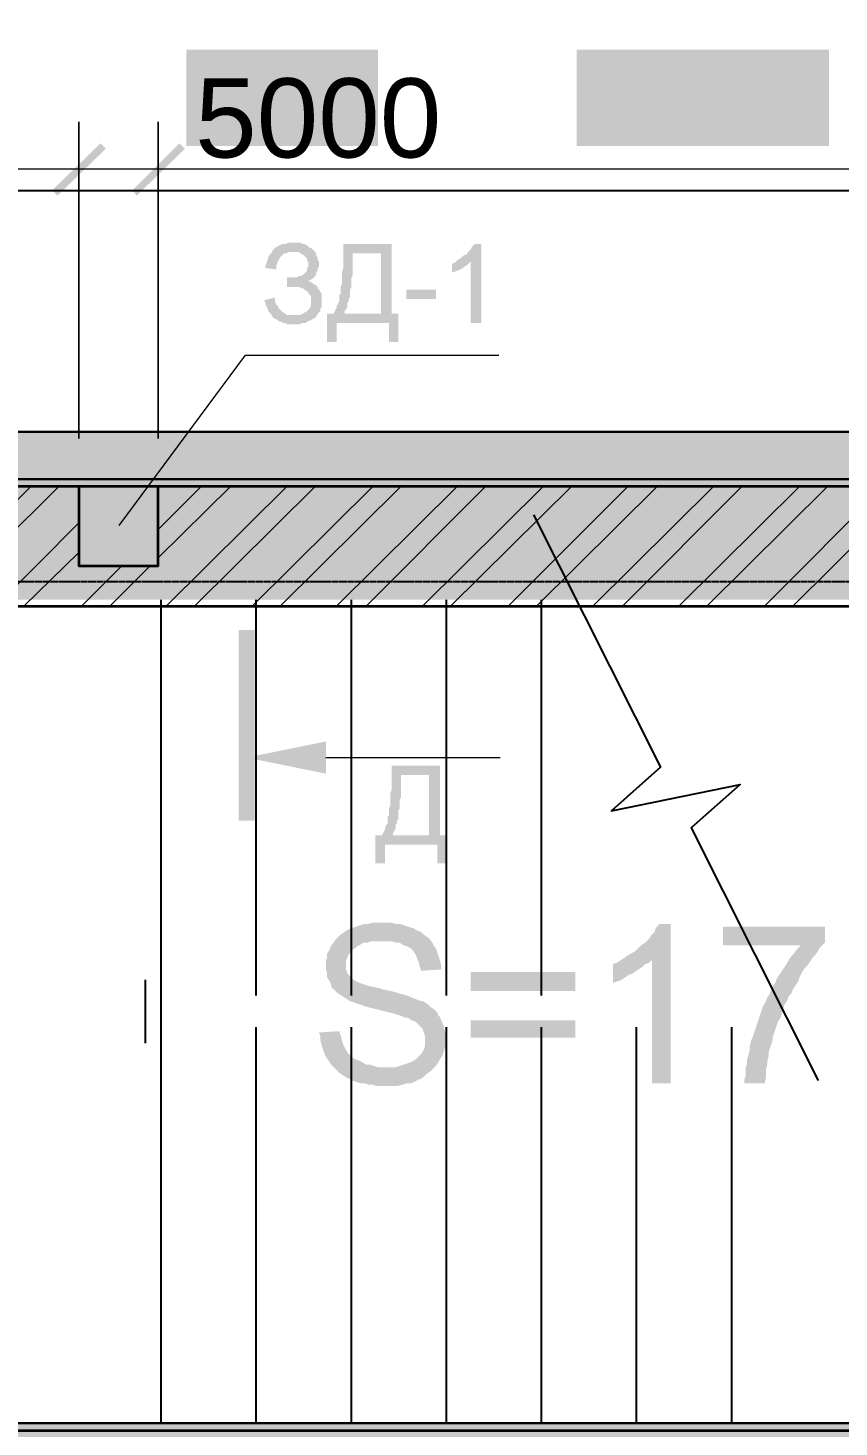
# Model space of a CAD drawing. Header units: millimetres. Extents: x -383313 to -161684, y -117025 to 99224.
# Drawn here: x -333930 to -331371, y -2251 to 2165 of the extents above; entities that cross this region are included whole.
import ezdxf

# ---------------------------------------------------------------- set-up
doc = ezdxf.new("R2010")
doc.units = ezdxf.units.MM
doc.header["$MEASUREMENT"] = 0
doc.linetypes.add('PS-GOST2.303 5', pattern=[24, 20, -1.5, 1, -1.5])
doc.layers.get('Defpoints').update_dxf_attribs({"color": 31})
for name, color, linetype in [('001__КОНСТРУКТИВ__размеры внутр.', 7, 'Continuous'), ('PDF_Geometry', 7, 'Continuous'), ('PDF_Solid Fills', 7, 'Continuous'), ('PS_Оси', 5, 'PS-GOST2.303 5')]:
    doc.layers.add(name, color=color, linetype=linetype)
doc.layers.add('001__КОНСТРУКТИВ__Стены наружные', color=7, linetype='Continuous', lineweight=30)
doc.styles.add('PSTUDIO', font='arial.ttf')
doc.dimstyles.new('PS_TICK', dxfattribs={"dimscale": 100, "dimtxt": 2.5, "dimasz": 1, "dimexe": 2, "dimexo": 2, "dimgap": 1, "dimtad": 1, "dimdec": 0, "dimzin": 0, "dimdsep": 46, "dimtxsty": 'PSTUDIO', "dimblk": 'ARCHTICK', "dimcen": 2, "dimdle": 1.5, "dimse1": 1, "dimse2": 1, "dimadec": 0, "dimazin": 0, "dimtfac": 1, "dimtdec": 0, "dimtix": 1, "dimtmove": 1, "dimatfit": 3, "dimldrblk": 'ARCHTICK', "dimfxl": 1, "dimtolj": 1, "dimtzin": 0, "dimarcsym": 0})

# ---------------------------------------------------------------- blocks, each defined once
blk = doc.blocks.new('_ArchTick')
at = {"color": 0, "linetype": 'ByBlock', "const_width": 0.15}
blk.add_lwpolyline([(-0.5, -0.5), (0.5, 0.5)], dxfattribs=at)
blk = doc.blocks.new('*D309')
at = {"color": 0, "lineweight": -2, "ltscale": 100, "transparency": 16777216}
blk.add_line((-335664.1, 1652.1), (-330364.1, 1652.1), dxfattribs=at)
at = {"layer": 'Defpoints', "color": 0, "ltscale": 100, "transparency": 16777216}
for p in [(-330514.1, 1652.1), (-335514.1, 168.9), (-330514.1, 168.9)]:
    blk.add_point(p, dxfattribs=at)
at = {"color": 0, "lineweight": -2, "ltscale": 100, "transparency": 16777216, "xscale": 100, "yscale": 100, "zscale": 100, "rotation": 180}
blk.add_blockref('_ArchTick', (-335514.1, 1652.1), dxfattribs=at)
at = {"color": 0, "lineweight": -2, "ltscale": 100, "transparency": 16777216, "xscale": 100, "yscale": 100, "zscale": 100}
blk.add_blockref('_ArchTick', (-330514.1, 1652.1), dxfattribs=at)
at = {"color": 0, "ltscale": 100, "transparency": 16777216, "insert": (-333014.1, 1879.7), "char_height": 250, "attachment_point": 5, "style": 'PSTUDIO'}
blk.add_mtext('\\A1;5000', dxfattribs=at)
blk = doc.blocks.new('*D312')
at = {"color": 0, "lineweight": -2, "ltscale": 100, "transparency": 16777216}
blk.add_line((-355164.1, 2447.8), (-320364.1, 2447.8), dxfattribs=at)
at = {"layer": 'Defpoints', "color": 0, "ltscale": 100, "transparency": 16777216}
for p in [(-320514.1, 2447.8), (-355014.1, 1121.5), (-320514.1, 1121.5)]:
    blk.add_point(p, dxfattribs=at)
at = {"color": 0, "lineweight": -2, "ltscale": 100, "transparency": 16777216, "xscale": 100, "yscale": 100, "zscale": 100, "rotation": 180}
blk.add_blockref('_ArchTick', (-355014.1, 2447.8), dxfattribs=at)
at = {"color": 0, "lineweight": -2, "ltscale": 100, "transparency": 16777216, "xscale": 100, "yscale": 100, "zscale": 100}
blk.add_blockref('_ArchTick', (-320514.1, 2447.8), dxfattribs=at)
at = {"color": 0, "ltscale": 100, "transparency": 16777216, "insert": (-337764.1, 2675.6), "char_height": 250, "attachment_point": 5, "style": 'PSTUDIO'}
blk.add_mtext('\\A1;34500', dxfattribs=at)
blk = doc.blocks.new('*D273')
at = {"layer": '001__КОНСТРУКТИВ__размеры внутр.', "color": 0, "lineweight": -2, "ltscale": 100, "transparency": 16777216}
for p, q in [((-334709.6, -2439.4), (-334709.6, -4257.7)), ((-330376.1, -2819.4), (-330376.1, -4257.7)), ((-334859.6, -4057.7), (-330226.1, -4057.7))]:
    blk.add_line(p, q, dxfattribs=at)
at = {"layer": 'Defpoints', "color": 0, "ltscale": 100, "transparency": 16777216}
for p in [(-334709.6, -2239.4), (-330376.1, -2619.4), (-330376.1, -4057.7)]:
    blk.add_point(p, dxfattribs=at)
at = {"layer": '001__КОНСТРУКТИВ__размеры внутр.', "color": 0, "lineweight": -2, "ltscale": 100, "transparency": 16777216, "xscale": 100, "yscale": 100, "zscale": 100, "rotation": 180}
blk.add_blockref('_ArchTick', (-334709.6, -4057.7), dxfattribs=at)
at = {"layer": '001__КОНСТРУКТИВ__размеры внутр.', "color": 0, "lineweight": -2, "ltscale": 100, "transparency": 16777216, "xscale": 100, "yscale": 100, "zscale": 100}
blk.add_blockref('_ArchTick', (-330376.1, -4057.7), dxfattribs=at)
at = {"layer": '001__КОНСТРУКТИВ__размеры внутр.', "color": 0, "ltscale": 100, "transparency": 16777216, "insert": (-332542.8, -3830), "char_height": 250, "attachment_point": 5, "style": 'PSTUDIO'}
blk.add_mtext('\\A1;4340', dxfattribs=at)
blk = doc.blocks.new('A$Cf5759c35')
at = {"layer": 'PDF_Solid Fills'}
for points in [[(25145.8, 20336.9), (25124.7, 20336.9), (25116.2, 20332.7), (25112, 20332.7), (25103.5, 20328.5), (25099.3, 20328.5), (25095, 20324.2), (25090.8, 20320), (25086.6, 20315.8), (25082.3, 20311.5), (25078.1, 20307.3), (25073.9, 20298.8), (25069.6, 20294.6), (25069.6, 20286.1), (25065.4, 20281.9), (25065.4, 20273.4), (25065.4, 20265), (25095, 20260.7), (25095, 20269.2), (25099.3, 20277.7), (25099.3, 20281.9), (25103.5, 20290.4), (25107.7, 20294.6), (25112, 20298.8), (25112, 20303.1), (25120.4, 20307.3), (25124.7, 20307.3), (25128.9, 20311.5), (25137.4, 20311.5), (25145.8, 20311.5), (25209.3, 20311.5), (25200.9, 20320), (25200.9, 20320), (25196.6, 20324.2), (25192.4, 20324.2), (25188.2, 20328.5), (25179.7, 20332.7), (25175.5, 20332.7), (25167, 20336.9), (25162.8, 20336.9), (25154.3, 20336.9)], [(25412.5, 20332.7), (25285.5, 20332.7), (25264.4, 20205.7), (25294, 20201.5), (25294, 20205.7), (25298.2, 20209.9), (25306.7, 20214.2), (25310.9, 20218.4), (25310.9, 20218.4), (25315.2, 20222.6), (25323.6, 20222.6), (25332.1, 20226.9), (25336.3, 20226.9), (25399.8, 20231.1), (25399.8, 20231.1), (25395.6, 20235.3), (25298.2, 20235.3), (25310.9, 20303.1), (25412.5, 20303.1)], [(25535.3, 20336.9), (25535.3, 20336.9), (25509.9, 20336.9), (25505.7, 20332.7), (25501.4, 20332.7), (25493, 20328.5), (25488.7, 20324.2), (25488.7, 20324.2), (25484.5, 20320), (25480.3, 20311.5), (25535.3, 20311.5), (25535.3, 20311.5), (25543.8, 20311.5), (25548, 20311.5), (25556.5, 20307.3), (25560.7, 20303.1), (25564.9, 20298.8), (25569.2, 20290.4), (25569.2, 20290.4), (25573.4, 20286.1), (25573.4, 20281.9), (25577.6, 20277.7), (25577.6, 20273.4), (25577.6, 20269.2), (25581.9, 20260.7), (25581.9, 20252.3), (25581.9, 20248), (25581.9, 20239.6), (25581.9, 20231.1), (25581.9, 20218.4), (25581.9, 20209.9), (25581.9, 20209.9), (25581.9, 20197.2), (25581.9, 20188.8), (25581.9, 20180.3), (25581.9, 20171.8), (25581.9, 20167.6), (25581.9, 20159.1), (25577.6, 20150.7), (25577.6, 20146.4), (25577.6, 20142.2), (25573.4, 20138), (25573.4, 20133.7), (25569.2, 20129.5), (25569.2, 20125.3), (25564.9, 20121), (25556.5, 20116.8), (25552.2, 20112.6), (25548, 20108.3), (25539.5, 20108.3), (25535.3, 20108.3), (25480.3, 20104.1), (25484.5, 20099.9), (25488.7, 20095.6), (25493, 20091.4), (25501.4, 20091.4), (25505.7, 20087.2), (25514.1, 20087.2), (25518.4, 20082.9), (25526.8, 20082.9), (25535.3, 20082.9), (25535.3, 20082.9), (25543.8, 20082.9), (25548, 20082.9), (25556.5, 20087.2), (25560.7, 20087.2), (25569.2, 20091.4), (25573.4, 20095.6), (25577.6, 20095.6), (25581.9, 20099.9), (25586.1, 20104.1), (25590.3, 20108.3), (25594.6, 20112.6), (25598.8, 20121), (25598.8, 20125.3), (25603, 20133.7), (25607.3, 20138), (25607.3, 20142.2), (25607.3, 20146.4), (25611.5, 20150.7), (25611.5, 20159.1), (25611.5, 20163.4), (25611.5, 20171.8), (25615.7, 20180.3), (25615.7, 20184.5), (25615.7, 20193), (25615.7, 20201.5), (25615.7, 20209.9), (25615.7, 20214.2), (25615.7, 20222.6), (25615.7, 20231.1), (25615.7, 20239.6), (25615.7, 20243.8), (25611.5, 20252.3), (25611.5, 20256.5), (25611.5, 20265), (25611.5, 20269.2), (25607.3, 20277.7), (25607.3, 20281.9), (25603, 20290.4), (25598.8, 20294.6), (25598.8, 20303.1), (25594.6, 20307.3), (25594.6, 20307.3), (25590.3, 20311.5), (25586.1, 20315.8), (25581.9, 20324.2), (25573.4, 20328.5), (25569.2, 20328.5), (25569.2, 20332.7), (25560.7, 20332.7), (25556.5, 20336.9), (25548, 20336.9), (25539.5, 20336.9)], [(26369.3, 20336.9), (26348.1, 20336.9), (26343.9, 20332.7), (26335.4, 20332.7), (26331.2, 20328.5), (26322.7, 20324.2), (26318.5, 20320), (26318.5, 20320), (26314.2, 20315.8), (26369.3, 20311.5), (26373.5, 20311.5), (26382, 20311.5), (26390.4, 20307.3), (26394.7, 20307.3), (26398.9, 20303.1), (26403.1, 20298.8), (26407.4, 20294.6), (26407.4, 20286.1), (26411.6, 20281.9), (26411.6, 20273.4), (26411.6, 20269.2), (26411.6, 20265), (26407.4, 20256.5), (26403.1, 20252.3), (26398.9, 20248), (26394.7, 20243.8), (26394.7, 20239.6), (26386.2, 20239.6), (26382, 20235.3), (26373.5, 20235.3), (26365, 20231.1), (26360.8, 20231.1), (26420.1, 20231.1), (26424.3, 20235.3), (26428.5, 20239.6), (26432.8, 20243.8), (26437, 20248), (26437, 20252.3), (26441.2, 20260.7), (26441.2, 20265), (26441.2, 20273.4), (26441.2, 20277.7), (26441.2, 20286.1), (26437, 20294.6), (26437, 20298.8), (26432.8, 20307.3), (26432.8, 20307.3), (26428.5, 20311.5), (26424.3, 20315.8), (26420.1, 20320), (26411.6, 20324.2), (26407.4, 20328.5), (26403.1, 20332.7), (26394.7, 20332.7), (26390.4, 20336.9), (26382, 20336.9), (26377.7, 20336.9)], [(26614.8, 20336.9), (26589.4, 20336.9), (26475.1, 20176.1), (26475.1, 20146.4), (26585.2, 20146.4), (26585.2, 20087.2), (26614.8, 20087.2), (26614.8, 20146.4), (26648.7, 20146.4), (26648.7, 20176.1), (26614.8, 20176.1), (26504.7, 20176.1), (26585.2, 20286.1)], [(26614.8, 20336.9), (26585.2, 20286.1), (26585.2, 20176.1), (26504.7, 20176.1), (26614.8, 20176.1)], [(26809.5, 20336.9), (26784.1, 20336.9), (26669.8, 20176.1), (26669.8, 20146.4), (26779.9, 20146.4), (26779.9, 20087.2), (26809.5, 20087.2), (26809.5, 20146.4), (26843.4, 20146.4), (26843.4, 20176.1), (26809.5, 20176.1), (26699.5, 20176.1), (26779.9, 20286.1)], [(26809.5, 20336.9), (26779.9, 20286.1), (26779.9, 20176.1), (26699.5, 20176.1), (26809.5, 20176.1)], [(26957.7, 20336.9), (26957.7, 20336.9), (26932.3, 20336.9), (26928.1, 20332.7), (26923.8, 20332.7), (26915.4, 20328.5), (26911.1, 20324.2), (26911.1, 20324.2), (26906.9, 20320), (26902.7, 20311.5), (26957.7, 20311.5), (26957.7, 20311.5), (26966.2, 20311.5), (26970.4, 20311.5), (26978.9, 20307.3), (26983.1, 20303.1), (26987.3, 20298.8), (26991.6, 20290.4), (26991.6, 20290.4), (26995.8, 20286.1), (26995.8, 20281.9), (27000, 20277.7), (27000, 20273.4), (27000, 20269.2), (27004.3, 20260.7), (27004.3, 20252.3), (27004.3, 20248), (27004.3, 20239.6), (27004.3, 20231.1), (27004.3, 20218.4), (27004.3, 20209.9), (27004.3, 20209.9), (27004.3, 20197.2), (27004.3, 20188.8), (27004.3, 20180.3), (27004.3, 20171.8), (27004.3, 20167.6), (27004.3, 20159.1), (27000, 20150.7), (27000, 20146.4), (27000, 20142.2), (26995.8, 20138), (26995.8, 20133.7), (26991.6, 20129.5), (26991.6, 20125.3), (26987.3, 20121), (26978.9, 20116.8), (26974.6, 20112.6), (26970.4, 20108.3), (26961.9, 20108.3), (26957.7, 20108.3), (26902.7, 20104.1), (26906.9, 20099.9), (26911.1, 20095.6), (26915.4, 20091.4), (26923.8, 20091.4), (26928.1, 20087.2), (26936.5, 20087.2), (26940.8, 20082.9), (26949.2, 20082.9), (26957.7, 20082.9), (26957.7, 20082.9), (26966.2, 20082.9), (26970.4, 20082.9), (26978.9, 20087.2), (26983.1, 20087.2), (26991.6, 20091.4), (26995.8, 20095.6), (27000, 20095.6), (27004.3, 20099.9), (27008.5, 20104.1), (27012.7, 20108.3), (27017, 20112.6), (27021.2, 20121), (27021.2, 20125.3), (27025.4, 20133.7), (27029.7, 20138), (27029.7, 20142.2), (27029.7, 20146.4), (27033.9, 20150.7), (27033.9, 20159.1), (27033.9, 20163.4), (27033.9, 20171.8), (27038.1, 20180.3), (27038.1, 20184.5), (27038.1, 20193), (27038.1, 20201.5), (27038.1, 20209.9), (27038.1, 20214.2), (27038.1, 20222.6), (27038.1, 20231.1), (27038.1, 20239.6), (27038.1, 20243.8), (27033.9, 20252.3), (27033.9, 20256.5), (27033.9, 20265), (27033.9, 20269.2), (27029.7, 20277.7), (27029.7, 20281.9), (27025.4, 20290.4), (27021.2, 20294.6), (27021.2, 20303.1), (27017, 20307.3), (27017, 20307.3), (27012.7, 20311.5), (27008.5, 20315.8), (27004.3, 20324.2), (26995.8, 20328.5), (26991.6, 20328.5), (26991.6, 20332.7), (26983.1, 20332.7), (26978.9, 20336.9), (26970.4, 20336.9), (26961.9, 20336.9)], [(25209.3, 20311.5), (25145.8, 20311.5), (25162.8, 20311.5), (25167, 20307.3), (25175.5, 20303.1), (25179.7, 20298.8), (25179.7, 20298.8), (25183.9, 20294.6), (25188.2, 20290.4), (25192.4, 20281.9), (25192.4, 20277.7), (25192.4, 20269.2), (25192.4, 20265), (25192.4, 20256.5), (25188.2, 20252.3), (25188.2, 20243.8), (25183.9, 20239.6), (25179.7, 20231.1), (25175.5, 20231.1), (25171.2, 20226.9), (25167, 20222.6), (25162.8, 20218.4), (25158.5, 20209.9), (25154.3, 20205.7), (25150.1, 20201.5), (25141.6, 20197.2), (25137.4, 20193), (25128.9, 20184.5), (25124.7, 20180.3), (25116.2, 20176.1), (25112, 20167.6), (25103.5, 20163.4), (25099.3, 20159.1), (25095, 20154.9), (25090.8, 20150.7), (25086.6, 20146.4), (25082.3, 20142.2), (25078.1, 20138), (25073.9, 20133.7), (25069.6, 20125.3), (25069.6, 20121), (25065.4, 20112.6), (25061.2, 20108.3), (25061.2, 20108.3), (25061.2, 20099.9), (25061.2, 20095.6), (25056.9, 20087.2), (25226.3, 20087.2), (25226.3, 20116.8), (25103.5, 20116.8), (25103.5, 20116.8), (25103.5, 20121), (25107.7, 20129.5), (25116.2, 20133.7), (25116.2, 20133.7), (25120.4, 20138), (25124.7, 20142.2), (25128.9, 20146.4), (25137.4, 20150.7), (25141.6, 20159.1), (25150.1, 20163.4), (25150.1, 20167.6), (25158.5, 20171.8), (25167, 20176.1), (25171.2, 20184.5), (25175.5, 20188.8), (25179.7, 20193), (25188.2, 20197.2), (25192.4, 20201.5), (25192.4, 20205.7), (25196.6, 20209.9), (25200.9, 20209.9), (25205.1, 20218.4), (25209.3, 20222.6), (25213.6, 20226.9), (25213.6, 20235.3), (25217.8, 20239.6), (25217.8, 20243.8), (25222, 20248), (25222, 20256.5), (25222, 20260.7), (25222, 20269.2), (25222, 20269.2), (25222, 20277.7), (25222, 20281.9), (25222, 20290.4), (25217.8, 20294.6), (25213.6, 20303.1), (25213.6, 20307.3)], [(25480.3, 20311.5), (25476, 20307.3), (25471.8, 20303.1), (25467.6, 20294.6), (25463.3, 20290.4), (25463.3, 20281.9), (25459.1, 20281.9), (25459.1, 20273.4), (25459.1, 20269.2), (25454.9, 20260.7), (25454.9, 20256.5), (25454.9, 20248), (25454.9, 20243.8), (25454.9, 20235.3), (25454.9, 20226.9), (25450.6, 20218.4), (25450.6, 20209.9), (25450.6, 20205.7), (25450.6, 20197.2), (25454.9, 20188.8), (25454.9, 20180.3), (25454.9, 20171.8), (25454.9, 20163.4), (25454.9, 20159.1), (25459.1, 20150.7), (25459.1, 20146.4), (25463.3, 20138), (25463.3, 20133.7), (25467.6, 20129.5), (25467.6, 20121), (25471.8, 20116.8), (25476, 20112.6), (25476, 20108.3), (25480.3, 20104.1), (25535.3, 20108.3), (25531.1, 20108.3), (25526.8, 20108.3), (25518.4, 20112.6), (25514.1, 20112.6), (25509.9, 20116.8), (25501.4, 20121), (25497.2, 20129.5), (25497.2, 20129.5), (25497.2, 20133.7), (25493, 20138), (25493, 20142.2), (25488.7, 20146.4), (25488.7, 20154.9), (25488.7, 20159.1), (25484.5, 20167.6), (25484.5, 20176.1), (25484.5, 20184.5), (25484.5, 20193), (25484.5, 20201.5), (25484.5, 20209.9), (25484.5, 20218.4), (25484.5, 20226.9), (25484.5, 20235.3), (25484.5, 20243.8), (25484.5, 20252.3), (25488.7, 20256.5), (25488.7, 20265), (25488.7, 20269.2), (25493, 20277.7), (25493, 20281.9), (25497.2, 20286.1), (25497.2, 20290.4), (25501.4, 20294.6), (25505.7, 20298.8), (25509.9, 20303.1), (25514.1, 20307.3), (25518.4, 20311.5), (25526.8, 20311.5), (25535.3, 20311.5)], [(26314.2, 20315.8), (26310, 20311.5), (26305.8, 20307.3), (26301.5, 20298.8), (26301.5, 20294.6), (26297.3, 20286.1), (26297.3, 20281.9), (26293.1, 20273.4), (26322.7, 20269.2), (26326.9, 20273.4), (26326.9, 20277.7), (26331.2, 20286.1), (26331.2, 20290.4), (26335.4, 20298.8), (26339.6, 20303.1), (26343.9, 20303.1), (26348.1, 20307.3), (26356.6, 20311.5), (26360.8, 20311.5), (26369.3, 20311.5)], [(26902.7, 20311.5), (26898.4, 20307.3), (26894.2, 20303.1), (26890, 20294.6), (26885.7, 20290.4), (26885.7, 20281.9), (26881.5, 20281.9), (26881.5, 20273.4), (26881.5, 20269.2), (26877.3, 20260.7), (26877.3, 20256.5), (26877.3, 20248), (26877.3, 20243.8), (26877.3, 20235.3), (26877.3, 20226.9), (26873, 20218.4), (26873, 20209.9), (26873, 20205.7), (26873, 20197.2), (26877.3, 20188.8), (26877.3, 20180.3), (26877.3, 20171.8), (26877.3, 20163.4), (26877.3, 20159.1), (26881.5, 20150.7), (26881.5, 20146.4), (26885.7, 20138), (26885.7, 20133.7), (26890, 20129.5), (26890, 20121), (26894.2, 20116.8), (26898.4, 20112.6), (26898.4, 20108.3), (26902.7, 20104.1), (26957.7, 20108.3), (26953.5, 20108.3), (26949.2, 20108.3), (26940.8, 20112.6), (26936.5, 20112.6), (26932.3, 20116.8), (26923.8, 20121), (26919.6, 20129.5), (26919.6, 20129.5), (26919.6, 20133.7), (26915.4, 20138), (26915.4, 20142.2), (26911.1, 20146.4), (26911.1, 20154.9), (26911.1, 20159.1), (26906.9, 20167.6), (26906.9, 20176.1), (26906.9, 20184.5), (26906.9, 20193), (26906.9, 20201.5), (26906.9, 20209.9), (26906.9, 20218.4), (26906.9, 20226.9), (26906.9, 20235.3), (26906.9, 20243.8), (26906.9, 20252.3), (26911.1, 20256.5), (26911.1, 20265), (26911.1, 20269.2), (26915.4, 20277.7), (26915.4, 20281.9), (26919.6, 20286.1), (26919.6, 20290.4), (26923.8, 20294.6), (26928.1, 20298.8), (26932.3, 20303.1), (26936.5, 20307.3), (26940.8, 20311.5), (26949.2, 20311.5), (26957.7, 20311.5)], [(25344.8, 20252.3), (25344.8, 20252.3), (25332.1, 20252.3), (25323.6, 20248), (25315.2, 20248), (25310.9, 20243.8), (25306.7, 20239.6), (25298.2, 20235.3), (25395.6, 20235.3), (25391.4, 20239.6), (25382.9, 20243.8), (25378.7, 20248), (25374.4, 20248), (25366, 20252.3), (25361.7, 20252.3), (25353.3, 20252.3)], [(25399.8, 20231.1), (25336.3, 20226.9), (25344.8, 20226.9), (25353.3, 20222.6), (25361.7, 20222.6), (25366, 20218.4), (25370.2, 20214.2), (25374.4, 20209.9), (25378.7, 20205.7), (25382.9, 20201.5), (25387.1, 20197.2), (25387.1, 20188.8), (25391.4, 20184.5), (25391.4, 20176.1), (25391.4, 20167.6), (25391.4, 20167.6), (25391.4, 20163.4), (25391.4, 20154.9), (25387.1, 20146.4), (25387.1, 20142.2), (25382.9, 20133.7), (25378.7, 20129.5), (25374.4, 20125.3), (25374.4, 20125.3), (25370.2, 20116.8), (25361.7, 20116.8), (25357.5, 20112.6), (25353.3, 20108.3), (25344.8, 20108.3), (25336.3, 20108.3), (25399.8, 20108.3), (25404.1, 20112.6), (25404.1, 20112.6), (25408.3, 20121), (25412.5, 20125.3), (25416.8, 20129.5), (25416.8, 20138), (25421, 20142.2), (25421, 20150.7), (25421, 20159.1), (25425.2, 20163.4), (25425.2, 20171.8), (25425.2, 20176.1), (25421, 20180.3), (25421, 20188.8), (25421, 20197.2), (25416.8, 20201.5), (25416.8, 20209.9), (25412.5, 20214.2), (25408.3, 20218.4), (25404.1, 20226.9)], [(26356.6, 20231.1), (26352.3, 20205.7), (26352.3, 20205.7), (26360.8, 20205.7), (26365, 20209.9), (26373.5, 20209.9), (26432.8, 20209.9), (26428.5, 20214.2), (26420.1, 20218.4), (26415.8, 20222.6), (26407.4, 20222.6), (26415.8, 20226.9), (26420.1, 20231.1), (26360.8, 20231.1)], [(26432.8, 20209.9), (26373.5, 20209.9), (26377.7, 20209.9), (26386.2, 20205.7), (26390.4, 20205.7), (26398.9, 20201.5), (26403.1, 20201.5), (26407.4, 20197.2), (26411.6, 20193), (26415.8, 20184.5), (26420.1, 20180.3), (26420.1, 20176.1), (26420.1, 20167.6), (26420.1, 20159.1), (26420.1, 20159.1), (26420.1, 20154.9), (26420.1, 20146.4), (26420.1, 20138), (26415.8, 20133.7), (26411.6, 20129.5), (26407.4, 20121), (26403.1, 20116.8), (26394.7, 20116.8), (26390.4, 20112.6), (26386.2, 20108.3), (26377.7, 20108.3), (26369.3, 20108.3), (26310, 20108.3), (26314.2, 20104.1), (26318.5, 20099.9), (26322.7, 20095.6), (26331.2, 20091.4), (26335.4, 20087.2), (26343.9, 20087.2), (26348.1, 20087.2), (26356.6, 20082.9), (26360.8, 20082.9), (26369.3, 20082.9), (26373.5, 20082.9), (26382, 20082.9), (26390.4, 20082.9), (26394.7, 20087.2), (26403.1, 20087.2), (26407.4, 20091.4), (26415.8, 20095.6), (26420.1, 20095.6), (26424.3, 20099.9), (26428.5, 20104.1), (26432.8, 20108.3), (26437, 20112.6), (26441.2, 20116.8), (26445.5, 20121), (26445.5, 20129.5), (26449.7, 20133.7), (26453.9, 20142.2), (26453.9, 20146.4), (26453.9, 20154.9), (26453.9, 20159.1), (26453.9, 20163.4), (26453.9, 20171.8), (26453.9, 20176.1), (26449.7, 20184.5), (26449.7, 20188.8), (26445.5, 20197.2), (26441.2, 20201.5), (26441.2, 20201.5), (26437, 20205.7)], [(25289.8, 20154.9), (25255.9, 20150.7), (25260.1, 20150.7), (25260.1, 20133.7), (25264.4, 20129.5), (25264.4, 20121), (25268.6, 20116.8), (25272.8, 20112.6), (25277.1, 20108.3), (25281.3, 20104.1), (25285.5, 20099.9), (25289.8, 20095.6), (25298.2, 20091.4), (25302.5, 20087.2), (25310.9, 20087.2), (25315.2, 20087.2), (25323.6, 20082.9), (25332.1, 20082.9), (25336.3, 20082.9), (25340.6, 20082.9), (25344.8, 20082.9), (25353.3, 20082.9), (25361.7, 20087.2), (25366, 20087.2), (25374.4, 20091.4), (25378.7, 20091.4), (25382.9, 20095.6), (25391.4, 20099.9), (25395.6, 20104.1), (25399.8, 20108.3), (25336.3, 20108.3), (25336.3, 20108.3), (25332.1, 20108.3), (25323.6, 20108.3), (25319.4, 20112.6), (25310.9, 20116.8), (25306.7, 20121), (25302.5, 20125.3), (25298.2, 20129.5), (25298.2, 20133.7), (25294, 20142.2), (25289.8, 20146.4)], [(26322.7, 20159.1), (26288.8, 20154.9), (26293.1, 20150.7), (26293.1, 20138), (26297.3, 20129.5), (26297.3, 20125.3), (26301.5, 20116.8), (26305.8, 20112.6), (26310, 20108.3), (26369.3, 20108.3), (26365, 20108.3), (26356.6, 20108.3), (26352.3, 20112.6), (26343.9, 20116.8), (26339.6, 20121), (26339.6, 20121), (26335.4, 20125.3), (26331.2, 20129.5), (26326.9, 20133.7), (26326.9, 20142.2), (26322.7, 20150.7)], [(25370.2, 19752.7), (25353.3, 19752.7), (25344.8, 19748.5), (25332.1, 19748.5), (25327.9, 19744.3), (25323.6, 19744.3), (25319.4, 19740), (25310.9, 19735.8), (25306.7, 19731.6), (25302.5, 19727.3), (25302.5, 19723.1), (25298.2, 19718.9), (25294, 19714.6), (25289.8, 19706.2), (25289.8, 19701.9), (25285.5, 19693.5), (25285.5, 19689.2), (25281.3, 19680.8), (25281.3, 19672.3), (25315.2, 19668.1), (25315.2, 19668.1), (25315.2, 19672.3), (25315.2, 19680.8), (25319.4, 19689.2), (25319.4, 19693.5), (25323.6, 19697.7), (25327.9, 19706.2), (25332.1, 19710.4), (25336.3, 19714.6), (25340.6, 19718.9), (25349, 19718.9), (25353.3, 19723.1), (25361.7, 19723.1), (25370.2, 19723.1), (25433.7, 19727.3), (25429.5, 19731.6), (25425.2, 19735.8), (25421, 19735.8), (25416.8, 19740), (25412.5, 19744.3), (25404.1, 19748.5), (25399.8, 19748.5), (25391.4, 19752.7), (25382.9, 19752.7), (25378.7, 19752.7)], [(25679.2, 19748.5), (25645.4, 19718.9), (25645.4, 19528.4), (25476, 19528.4), (25476, 19439.5), (25505.7, 19439.5), (25505.7, 19498.7), (25670.8, 19498.7), (25700.4, 19528.4), (25679.2, 19528.4)], [(25679.2, 19748.5), (25526.8, 19748.5), (25526.8, 19710.4), (25526.8, 19710.4), (25526.8, 19697.7), (25526.8, 19689.2), (25526.8, 19680.8), (25526.8, 19672.3), (25522.6, 19659.6), (25522.6, 19651.1), (25522.6, 19642.7), (25522.6, 19634.2), (25522.6, 19630), (25522.6, 19621.5), (25518.4, 19613), (25518.4, 19604.6), (25518.4, 19600.3), (25518.4, 19591.9), (25514.1, 19587.6), (25514.1, 19579.2), (25514.1, 19574.9), (25514.1, 19566.5), (25509.9, 19562.2), (25509.9, 19558), (25505.7, 19553.8), (25505.7, 19549.5), (25505.7, 19545.3), (25501.4, 19541.1), (25501.4, 19536.8), (25497.2, 19532.6), (25497.2, 19528.4), (25531.1, 19528.4), (25531.1, 19532.6), (25531.1, 19536.8), (25535.3, 19541.1), (25539.5, 19549.5), (25539.5, 19553.8), (25539.5, 19562.2), (25543.8, 19566.5), (25543.8, 19574.9), (25548, 19579.2), (25548, 19587.6), (25548, 19596.1), (25548, 19604.6), (25552.2, 19613), (25552.2, 19617.3), (25552.2, 19625.7), (25552.2, 19634.2), (25552.2, 19642.7), (25556.5, 19646.9), (25556.5, 19655.4), (25556.5, 19663.8), (25556.5, 19672.3), (25556.5, 19676.5), (25556.5, 19685), (25556.5, 19689.2), (25556.5, 19697.7), (25556.5, 19701.9), (25556.5, 19706.2), (25556.5, 19718.9), (25645.4, 19718.9)], [(25962.9, 19748.5), (25941.7, 19748.5), (25937.5, 19744.3), (25933.2, 19740), (25929, 19731.6), (25924.8, 19727.3), (25920.5, 19723.1), (25916.3, 19714.6), (25912.1, 19714.6), (25903.6, 19710.4), (25899.4, 19706.2), (25895.1, 19701.9), (25886.7, 19697.7), (25929, 19693.5), (25929, 19498.7), (25962.9, 19498.7)], [(25433.7, 19727.3), (25370.2, 19723.1), (25387.1, 19723.1), (25391.4, 19718.9), (25399.8, 19714.6), (25404.1, 19710.4), (25408.3, 19706.2), (25412.5, 19701.9), (25412.5, 19697.7), (25416.8, 19689.2), (25416.8, 19685), (25416.8, 19676.5), (25412.5, 19672.3), (25412.5, 19663.8), (25408.3, 19659.6), (25404.1, 19655.4), (25399.8, 19651.1), (25391.4, 19646.9), (25387.1, 19646.9), (25387.1, 19646.9), (25378.7, 19642.7), (25374.4, 19642.7), (25366, 19642.7), (25357.5, 19642.7), (25349, 19642.7), (25349, 19613), (25366, 19613), (25374.4, 19613), (25378.7, 19613), (25387.1, 19613), (25395.6, 19608.8), (25399.8, 19608.8), (25404.1, 19604.6), (25408.3, 19600.3), (25412.5, 19600.3), (25416.8, 19591.9), (25421, 19587.6), (25425.2, 19583.4), (25425.2, 19574.9), (25425.2, 19570.7), (25425.2, 19566.5), (25425.2, 19558), (25425.2, 19553.8), (25421, 19545.3), (25416.8, 19541.1), (25412.5, 19536.8), (25408.3, 19532.6), (25404.1, 19532.6), (25399.8, 19528.4), (25391.4, 19524.1), (25382.9, 19524.1), (25378.7, 19524.1), (25370.2, 19524.1), (25302.5, 19519.9), (25306.7, 19515.7), (25310.9, 19511.4), (25315.2, 19511.4), (25319.4, 19507.2), (25327.9, 19503), (25332.1, 19503), (25336.3, 19498.7), (25344.8, 19498.7), (25349, 19494.5), (25357.5, 19494.5), (25361.7, 19494.5), (25370.2, 19494.5), (25374.4, 19494.5), (25382.9, 19494.5), (25387.1, 19494.5), (25395.6, 19498.7), (25404.1, 19498.7), (25408.3, 19498.7), (25412.5, 19503), (25421, 19507.2), (25425.2, 19507.2), (25429.5, 19511.4), (25437.9, 19515.7), (25437.9, 19515.7), (25442.2, 19519.9), (25446.4, 19528.4), (25450.6, 19532.6), (25454.9, 19536.8), (25454.9, 19545.3), (25459.1, 19549.5), (25459.1, 19558), (25459.1, 19562.2), (25459.1, 19570.7), (25459.1, 19570.7), (25459.1, 19579.2), (25459.1, 19583.4), (25459.1, 19591.9), (25454.9, 19596.1), (25450.6, 19604.6), (25446.4, 19608.8), (25446.4, 19613), (25442.2, 19617.3), (25433.7, 19621.5), (25429.5, 19625.7), (25421, 19630), (25416.8, 19630), (25416.8, 19630), (25421, 19634.2), (25429.5, 19638.4), (25433.7, 19642.7), (25437.9, 19646.9), (25442.2, 19655.4), (25442.2, 19659.6), (25446.4, 19663.8), (25446.4, 19672.3), (25450.6, 19676.5), (25450.6, 19685), (25450.6, 19689.2), (25446.4, 19697.7), (25446.4, 19706.2), (25442.2, 19710.4), (25442.2, 19714.6), (25437.9, 19723.1)], [(25886.7, 19697.7), (25882.4, 19693.5), (25878.2, 19689.2), (25869.7, 19685), (25869.7, 19655.4), (25869.7, 19659.6), (25878.2, 19659.6), (25882.4, 19663.8), (25886.7, 19663.8), (25895.1, 19668.1), (25903.6, 19672.3), (25903.6, 19672.3), (25907.8, 19676.5), (25916.3, 19680.8), (25920.5, 19685), (25924.8, 19689.2), (25929, 19693.5)], [(25310.9, 19579.2), (25277.1, 19570.7), (25281.3, 19562.2), (25281.3, 19558), (25285.5, 19549.5), (25289.8, 19541.1), (25289.8, 19536.8), (25294, 19532.6), (25298.2, 19528.4), (25302.5, 19519.9), (25370.2, 19524.1), (25361.7, 19524.1), (25357.5, 19524.1), (25349, 19524.1), (25344.8, 19528.4), (25336.3, 19532.6), (25332.1, 19536.8), (25327.9, 19541.1), (25327.9, 19541.1), (25323.6, 19545.3), (25319.4, 19553.8), (25315.2, 19558), (25310.9, 19566.5), (25310.9, 19570.7)], [(25831.6, 18101.7), (25797.8, 18072.1), (25797.8, 17881.6), (25628.4, 17881.6), (25628.4, 17792.7), (25658.1, 17792.7), (25658.1, 17852), (25823.2, 17852), (25852.8, 17881.6), (25831.6, 17881.6)], [(25831.6, 18101.7), (25679.2, 18101.7), (25679.2, 18063.6), (25679.2, 18063.6), (25679.2, 18050.9), (25679.2, 18042.5), (25679.2, 18034), (25679.2, 18025.5), (25675, 18012.8), (25675, 18004.4), (25675, 17995.9), (25675, 17987.4), (25675, 17983.2), (25675, 17974.7), (25670.8, 17966.3), (25670.8, 17957.8), (25670.8, 17953.6), (25670.8, 17945.1), (25666.5, 17940.9), (25666.5, 17932.4), (25666.5, 17928.2), (25666.5, 17919.7), (25662.3, 17915.5), (25662.3, 17911.2), (25658.1, 17907), (25658.1, 17902.8), (25658.1, 17898.5), (25653.8, 17894.3), (25653.8, 17890.1), (25649.6, 17885.8), (25649.6, 17881.6), (25683.5, 17881.6), (25683.5, 17885.8), (25683.5, 17890.1), (25687.7, 17894.3), (25691.9, 17902.8), (25691.9, 17907), (25691.9, 17915.5), (25696.2, 17919.7), (25696.2, 17928.2), (25700.4, 17932.4), (25700.4, 17940.9), (25700.4, 17949.3), (25700.4, 17957.8), (25704.6, 17966.3), (25704.6, 17970.5), (25704.6, 17979), (25704.6, 17987.4), (25704.6, 17995.9), (25708.9, 18000.1), (25708.9, 18008.6), (25708.9, 18017.1), (25708.9, 18025.5), (25708.9, 18029.8), (25708.9, 18038.2), (25708.9, 18042.5), (25708.9, 18050.9), (25708.9, 18055.2), (25708.9, 18059.4), (25708.9, 18072.1), (25797.8, 18072.1)], [(25645.4, 17606.4), (25620, 17606.4), (25607.3, 17602.2), (25594.6, 17602.2), (25581.9, 17598), (25569.2, 17593.7), (25556.5, 17589.5), (25543.8, 17585.3), (25531.1, 17576.8), (25518.4, 17568.3), (25509.9, 17559.9), (25501.4, 17551.4), (25493, 17538.7), (25488.7, 17534.5), (25484.5, 17521.8), (25476, 17509.1), (25476, 17496.4), (25471.8, 17483.7), (25471.8, 17471), (25471.8, 17458.3), (25476, 17445.6), (25476, 17432.9), (25484.5, 17420.2), (25488.7, 17407.5), (25488.7, 17403.2), (25497.2, 17394.8), (25505.7, 17386.3), (25518.4, 17377.8), (25531.1, 17369.4), (25543.8, 17360.9), (25543.8, 17360.9), (25552.2, 17356.7), (25564.9, 17352.4), (25577.6, 17348.2), (25590.3, 17344), (25603, 17339.7), (25620, 17335.5), (25636.9, 17331.3), (25653.8, 17327), (25670.8, 17322.8), (25687.7, 17318.6), (25700.4, 17314.3), (25713.1, 17310.1), (25721.6, 17305.9), (25730, 17305.9), (25742.7, 17297.4), (25755.4, 17293.2), (25763.9, 17284.7), (25772.4, 17276.2), (25776.6, 17272), (25780.8, 17259.3), (25785.1, 17246.6), (25785.1, 17233.9), (25785.1, 17229.7), (25785.1, 17217), (25780.8, 17204.3), (25772.4, 17191.6), (25763.9, 17183.1), (25755.4, 17174.6), (25742.7, 17166.2), (25730, 17161.9), (25717.3, 17157.7), (25704.6, 17153.5), (25691.9, 17149.2), (25679.2, 17149.2), (25662.3, 17149.2), (25497.2, 17149.2), (25505.7, 17140.8), (25514.1, 17132.3), (25526.8, 17123.8), (25539.5, 17115.4), (25552.2, 17111.1), (25556.5, 17106.9), (25569.2, 17102.7), (25581.9, 17098.4), (25594.6, 17098.4), (25607.3, 17094.2), (25620, 17094.2), (25632.7, 17090), (25649.6, 17090), (25666.5, 17090), (25666.5, 17090), (25683.5, 17090), (25696.2, 17090), (25713.1, 17094.2), (25725.8, 17098.4), (25738.5, 17098.4), (25751.2, 17102.7), (25763.9, 17111.1), (25768.1, 17111.1), (25780.8, 17119.6), (25789.3, 17128.1), (25802, 17136.5), (25810.5, 17145), (25818.9, 17153.5), (25827.4, 17166.2), (25831.6, 17174.6), (25840.1, 17187.3), (25844.3, 17200), (25848.6, 17212.7), (25848.6, 17225.4), (25848.6, 17238.1), (25848.6, 17246.6), (25848.6, 17259.3), (25844.3, 17276.2), (25840.1, 17288.9), (25835.9, 17297.4), (25831.6, 17310.1), (25827.4, 17310.1), (25823.2, 17322.8), (25814.7, 17331.3), (25802, 17339.7), (25793.5, 17348.2), (25780.8, 17356.7), (25763.9, 17360.9), (25763.9, 17360.9), (25755.4, 17365.1), (25742.7, 17369.4), (25734.3, 17373.6), (25721.6, 17377.8), (25704.6, 17382.1), (25691.9, 17386.3), (25675, 17390.5), (25653.8, 17394.8), (25641.1, 17399), (25620, 17403.2), (25603, 17407.5), (25590.3, 17411.7), (25577.6, 17415.9), (25569.2, 17420.2), (25560.7, 17424.4), (25556.5, 17428.6), (25548, 17437.1), (25539.5, 17445.6), (25535.3, 17458.3), (25535.3, 17475.2), (25535.3, 17483.7), (25539.5, 17496.4), (25543.8, 17504.8), (25552.2, 17517.5), (25564.9, 17526), (25569.2, 17530.2), (25577.6, 17534.5), (25590.3, 17542.9), (25603, 17542.9), (25615.7, 17547.2), (25632.7, 17547.2), (25649.6, 17547.2), (25802, 17551.4), (25793.5, 17559.9), (25780.8, 17568.3), (25772.4, 17576.8), (25759.7, 17581), (25747, 17589.5), (25742.7, 17589.5), (25730, 17593.7), (25717.3, 17598), (25704.6, 17602.2), (25691.9, 17602.2), (25675, 17606.4), (25662.3, 17606.4)], [(26559.8, 17602.2), (26521.7, 17602.2), (26521.7, 17598), (26513.2, 17589.5), (26509, 17576.8), (26500.5, 17568.3), (26492, 17555.6), (26479.3, 17542.9), (26466.6, 17534.5), (26458.2, 17526), (26449.7, 17517.5), (26437, 17509.1), (26428.5, 17504.8), (26415.8, 17496.4), (26500.5, 17487.9), (26500.5, 17098.4), (26559.8, 17098.4)], [(27046.6, 17593.7), (26724.9, 17593.7), (26724.9, 17534.5), (26970.4, 17534.5), (26966.2, 17530.2), (26957.7, 17521.8), (26949.2, 17509.1), (26940.8, 17500.6), (26932.3, 17487.9), (26928.1, 17479.4), (26919.6, 17466.7), (26911.1, 17454), (26902.7, 17441.3), (26894.2, 17428.6), (26890, 17415.9), (26881.5, 17403.2), (26877.3, 17394.8), (26873, 17382.1), (26864.6, 17369.4), (26860.3, 17356.7), (26851.9, 17344), (26847.6, 17331.3), (26843.4, 17318.6), (26839.2, 17305.9), (26834.9, 17293.2), (26830.7, 17280.5), (26826.5, 17267.8), (26822.2, 17255.1), (26818, 17242.4), (26813.8, 17233.9), (26809.5, 17217), (26809.5, 17204.3), (26805.3, 17187.3), (26801.1, 17174.6), (26801.1, 17161.9), (26796.8, 17149.2), (26796.8, 17136.5), (26796.8, 17123.8), (26792.6, 17111.1), (26792.6, 17098.4), (26856.1, 17098.4), (26856.1, 17098.4), (26860.3, 17115.4), (26860.3, 17128.1), (26860.3, 17140.8), (26864.6, 17157.7), (26864.6, 17170.4), (26868.8, 17183.1), (26868.8, 17195.8), (26873, 17208.5), (26877.3, 17221.2), (26881.5, 17233.9), (26881.5, 17242.4), (26885.7, 17255.1), (26890, 17267.8), (26894.2, 17280.5), (26898.4, 17293.2), (26906.9, 17305.9), (26911.1, 17322.8), (26915.4, 17335.5), (26919.6, 17348.2), (26928.1, 17360.9), (26932.3, 17373.6), (26940.8, 17382.1), (26945, 17394.8), (26953.5, 17407.5), (26961.9, 17420.2), (26966.2, 17432.9), (26974.6, 17449.8), (26983.1, 17462.5), (26991.6, 17471), (27000, 17483.7), (27008.5, 17496.4), (27017, 17504.8), (27025.4, 17517.5), (27029.7, 17526), (27038.1, 17534.5), (27046.6, 17542.9)], [(25802, 17551.4), (25649.6, 17547.2), (25679.2, 17547.2), (25691.9, 17542.9), (25704.6, 17542.9), (25717.3, 17534.5), (25730, 17530.2), (25738.5, 17526), (25738.5, 17526), (25747, 17517.5), (25755.4, 17504.8), (25759.7, 17492.1), (25763.9, 17483.7), (25768.1, 17466.7), (25772.4, 17454), (25835.9, 17458.3), (25835.9, 17458.3), (25835.9, 17471), (25831.6, 17487.9), (25827.4, 17500.6), (25823.2, 17513.3), (25818.9, 17526), (25810.5, 17534.5), (25810.5, 17538.7)], [(26415.8, 17496.4), (26403.1, 17487.9), (26390.4, 17479.4), (26377.7, 17475.2), (26377.7, 17415.9), (26377.7, 17415.9), (26390.4, 17420.2), (26403.1, 17424.4), (26415.8, 17432.9), (26428.5, 17441.3), (26441.2, 17445.6), (26445.5, 17449.8), (26458.2, 17458.3), (26470.9, 17466.7), (26479.3, 17475.2), (26492, 17479.4), (26500.5, 17487.9)], [(25514.1, 17263.5), (25450.6, 17259.3), (25454.9, 17246.6), (25454.9, 17233.9), (25459.1, 17217), (25463.3, 17204.3), (25467.6, 17191.6), (25471.8, 17183.1), (25480.3, 17170.4), (25488.7, 17157.7), (25497.2, 17149.2), (25662.3, 17149.2), (25653.8, 17149.2), (25636.9, 17149.2), (25624.2, 17153.5), (25611.5, 17157.7), (25598.8, 17157.7), (25586.1, 17166.2), (25577.6, 17170.4), (25564.9, 17174.6), (25552.2, 17183.1), (25543.8, 17191.6), (25535.3, 17204.3), (25531.1, 17212.7), (25526.8, 17221.2), (25522.6, 17233.9), (25518.4, 17250.8)]]:
    blk.add_hatch(color=8, dxfattribs=at).paths.add_polyline_path(points)
at = {"layer": 'PDF_Geometry', "color": 8, "lineweight": 13}
for points in [[(24692.9, 20133.7), (24692.9, 19134.7)], [(24942.6, 20133.7), (24942.6, 19134.7)]]:
    blk.add_lwpolyline(points, close=True, dxfattribs=at)
for points in [[(23596.4, 19985.6), (24841, 19985.6)], [(24544.7, 19985.6), (25095, 19985.6)], [(24794.5, 19985.6), (28532.5, 19985.6)], [(24819.9, 18859.5), (25217.8, 19397.1), (26017.9, 19397.1)], [(-1888.1, 3395.1), (-2235.2, 3598.3), (6790.1, 19113.5), (23223.9, 19113.5), (23223.9, 18982.3), (32672.7, 18982.3), (32672.7, 19113.5), (38379.2, 19113.5), (38379.2, -7264.4), (37977.1, -7264.4)], [(25471.8, 18127.1), (26022.1, 18127.1)]]:
    blk.add_lwpolyline(points, dxfattribs=at)
at = {"layer": 'PDF_Geometry', "color": 8, "lineweight": 35}
for points in [[(28816.1, 15625.2), (28816.1, 16002), (23748.8, 16002), (23748.8, 18605.5), (30259.7, 18605.5), (30259.7, 16002), (30128.5, 16002), (30128.5, 15625.2), (30636.5, 15625.2), (30636.5, 18982.3), (23367.8, 18982.3), (23367.8, 15625.2)], [(24942.6, 18982.3), (24692.9, 18982.3), (24692.9, 18732.5), (24942.6, 18732.5)]]:
    blk.add_lwpolyline(points, close=True, dxfattribs=at)
at = {"layer": 'PDF_Geometry', "color": 8, "lineweight": 9}
for points in [[(24159.5, 18605.5), (24540.5, 18982.3)], [(24248.4, 18605.5), (24629.4, 18982.3)], [(24942.6, 18846.8), (25078.1, 18982.3)], [(24942.6, 18757.9), (25171.2, 18982.3)], [(24968, 18605.5), (25349, 18982.3)], [(25056.9, 18605.5), (25437.9, 18982.3)], [(25239, 18605.5), (25620, 18982.3)], [(25327.9, 18605.5), (25708.9, 18982.3)], [(25505.7, 18605.5), (25886.7, 18982.3)], [(25598.8, 18605.5), (25975.6, 18982.3)], [(25776.6, 18605.5), (26157.6, 18982.3)], [(25865.5, 18605.5), (26246.5, 18982.3)], [(26047.5, 18605.5), (26424.3, 18982.3)], [(26136.4, 18605.5), (26517.4, 18982.3)], [(26314.2, 18605.5), (26695.2, 18982.3)], [(26407.4, 18605.5), (26784.1, 18982.3)], [(26585.2, 18605.5), (26966.2, 18982.3)], [(26674.1, 18605.5), (27055.1, 18982.3)], [(26856.1, 18605.5), (27232.9, 18982.3)], [(26945, 18605.5), (27326, 18982.3)], [(24430.4, 18605.5), (24692.9, 18868)], [(24519.3, 18605.5), (24692.9, 18774.8)], [(24701.3, 18605.5), (24828.3, 18732.5)], [(24790.2, 18605.5), (24917.2, 18732.5)]]:
    blk.add_lwpolyline(points, dxfattribs=at)
at = {"layer": 'PDF_Solid Fills', "color": 8, "lineweight": 13}
for points in [[(25031.5, 20362.3), (25031.5, 20057.5), (25636.9, 20362.3)], [(25031.5, 20057.5), (25636.9, 20362.3), (25636.9, 20057.5)], [(26263.4, 20362.3), (26263.4, 20057.5), (27059.3, 20362.3)], [(26263.4, 20057.5), (27059.3, 20362.3), (27059.3, 20057.5)], [(24608.2, 19917.8), (24625.1, 19900.9), (24760.6, 20066)], [(24760.6, 20066), (24625.1, 19900.9), (24608.2, 19917.8)], [(24625.1, 19900.9), (24760.6, 20066), (24777.5, 20049.1)], [(24777.5, 20049.1), (24760.6, 20066), (24625.1, 19900.9)], [(24862.2, 19917.8), (24874.9, 19900.9), (25010.4, 20066)], [(25010.4, 20066), (24874.9, 19900.9), (24862.2, 19917.8)], [(24874.9, 19900.9), (25010.4, 20066), (25027.3, 20049.1)], [(25027.3, 20049.1), (25010.4, 20066), (24874.9, 19900.9)], [(25725.8, 19574.9), (25725.8, 19604.6), (25818.9, 19574.9), (25818.9, 19604.6)], [(25700.4, 19528.4), (25670.8, 19498.7), (25700.4, 19439.5), (25670.8, 19439.5)], [(25196.6, 17928.2), (25247.4, 17928.2), (25196.6, 18529.3)], [(25247.4, 17928.2), (25196.6, 18529.3), (25247.4, 18529.3)], [(25222, 18127.1), (25471.8, 18177.9), (25471.8, 18076.3)], [(25852.8, 17881.6), (25823.2, 17852), (25852.8, 17792.7), (25823.2, 17792.7)], [(26259.2, 17390.5), (26259.2, 17449.8), (25929, 17390.5), (25929, 17449.8)], [(26259.2, 17242.4), (26259.2, 17297.4), (25929, 17242.4), (25929, 17297.4)]]:
    blk.add_solid(points, dxfattribs=at)

msp = doc.modelspace()

# ---------------------------------------------------------------- hatches: boundary and pattern name
at = {"lineweight": 30, "ltscale": 100}
h = msp.add_hatch(color=252, dxfattribs=at)
h.dxf.hatch_style = 1
h.paths.add_polyline_path([(-325239.55882, 740.6023), (-320320.05882, 740.6023), (-320320.05882, -3469.3977), (-321899.37658, -3469.3977), (-321899.37658, -3619.3977), (-320170.05882, -3619.3977), (-320170.05882, 890.6023), (-351572.76556, 890.6023), (-360354.92594, -14191.5845), (-360225.30011, -14267.06393), (-351486.53209, 740.6023), (-349563.51131, 740.6023), (-325389.55882, 740.6023), (-325389.55882, -2469.3977), (-325389.55882, -3619.3977), (-322899.37658, -3619.3977), (-322899.37658, -3469.3977), (-325239.55882, -3469.3977)])
h = msp.add_hatch(color=252, dxfattribs=at)
h.dxf.hatch_style = 1
h.paths.add_polyline_path([(-334709.55882, 360.6023), (-328169.55882, 360.6023), (-328169.55882, -2239.3977), (-328299.55882, -2239.3977), (-328299.55882, -2619.3977), (-327939.55882, -2619.3977), (-327789.55882, -2619.3977), (-327789.55882, -2469.3977), (-327789.55882, 740.6023), (-335089.55882, 740.6023), (-335089.55882, -2469.3977), (-335089.55882, -2619.3977), (-329609.55882, -2619.3977), (-329609.55882, -2239.3977), (-334709.55882, -2239.3977)])

# ---------------------------------------------------------------- linework, layer by layer
at = {"ltscale": 100}
for p, q in [((-333509.55882, -889.3977), (-333509.55882, 360.6023)), ((-333509.55882, -2239.3977), (-333509.55882, 360.6023)), ((-333209.55882, -889.3977), (-333209.55882, 360.6023)), ((-332909.55882, -889.3977), (-332909.55882, 360.6023)), ((-332609.55882, -889.3977), (-332609.55882, 360.6023)), ((-332309.55882, -889.3977), (-332309.55882, 360.6023)), ((-333559.55882, -1039.3977), (-333559.55882, -839.3977)), ((-333509.55882, -2239.3977), (-333509.55882, -989.3977)), ((-333209.55882, -2239.3977), (-333209.55882, -989.3977)), ((-332909.55882, -2239.3977), (-332909.55882, -989.3977)), ((-332609.55882, -2239.3977), (-332609.55882, -989.3977)), ((-332309.55882, -2239.3977), (-332309.55882, -989.3977)), ((-332009.55882, -2239.3977), (-332009.55882, -989.3977)), ((-331709.55882, -2239.3977), (-331709.55882, -989.3977)), ((-333509.55882, -2239.3977), (-330209.55882, -2239.3977))]:
    msp.add_line(p, q, dxfattribs=at)
msp.add_lwpolyline([(-332334.97606, 628.63921), (-331934.17669, -168.63734), (-332088.79809, -306.34752), (-331683.27579, -222.44789), (-331837.89719, -360.15807), (-331437.09782, -1157.43461)], dxfattribs=at)
at = {"layer": '001__КОНСТРУКТИВ__Стены наружные', "color": 7, "linetype": 'Continuous'}
for p, q in [((-351572.76556, 890.6023), (-320170.05882, 890.6023)), ((-351486.53209, 740.6023), (-325389.55882, 740.6023))]:
    msp.add_line(p, q, dxfattribs=at)
at = {"layer": '001__КОНСТРУКТИВ__Стены наружные', "color": 7, "linetype": 'Continuous', "flags": 128}
msp.add_lwpolyline([(-334709.55882, -2239.3977), (-329609.55882, -2239.3977)], dxfattribs=at)
at = {"layer": 'PS_Оси'}
msp.add_lwpolyline([(-353435.72515, 417.6023), (-350514.05882, 417.6023), (-345514.05882, 417.6023), (-340514.05882, 417.6023), (-335514.05882, 417.6023), (-331514.05882, 417.6023), (-325514.05882, 417.6023), (-320514.05882, 417.6023), (-316483.98892, 417.6023)], dxfattribs=at)

# ---------------------------------------------------------------- block references
at = {"ltscale": 100}
msp.add_blockref('A$Cf5759c35', (-358461.97282, -18264.93104), dxfattribs=at)

# ---------------------------------------------------------------- dimensions: what is measured, and where the dimension line sits
for base, p1, p2, picture, middle in [((-320514.05882, 2447.84449), (-355014.05882, 1121.52995), (-320514.05882, 1121.52995), '*D312', (-337764.05882, 2675.57301)), ((-330514.05882, 1652.06679), (-335514.05882, 168.89523), (-330514.05882, 168.89523), '*D309', (-333014.05882, 1879.71004))]:
    dim = msp.add_linear_dim(base=base, p1=p1, p2=p2, dimstyle='PS_TICK', dxfattribs=at)
    dim.commit()
    dim.dimension.update_dxf_attribs({"geometry": picture, "text_midpoint": middle})
at = {"layer": '001__КОНСТРУКТИВ__размеры внутр.', "ltscale": 100}
dim = msp.add_linear_dim(base=(-330376.05882, -4057.72011), p1=(-334709.55882, -2239.3977), p2=(-330376.05882, -2619.3977), text='4340', dimstyle='PS_TICK', override={"dimse1": 0, "dimse2": 0}, dxfattribs=at)
dim.commit()
dim.dimension.update_dxf_attribs({"geometry": '*D273', "text_midpoint": (-332542.80882, -3829.99159)})

doc.saveas('drawing.dxf')
